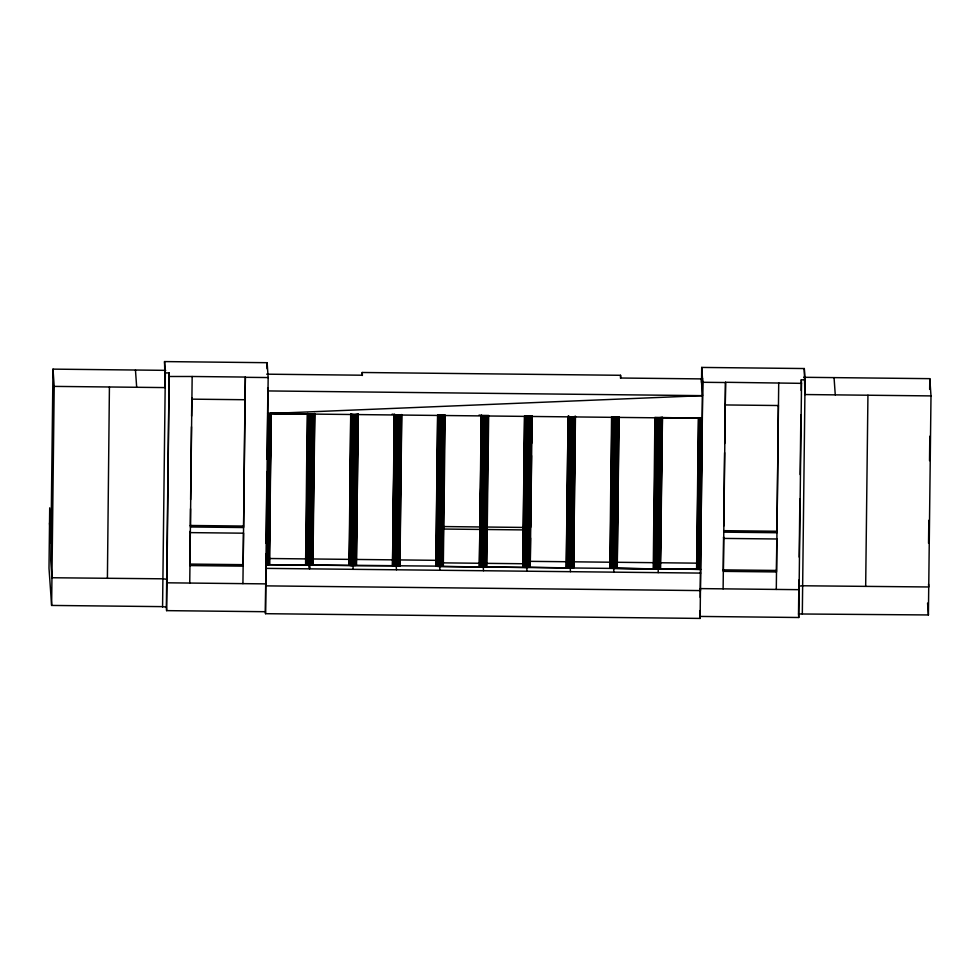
<?xml version="1.0" encoding="UTF-8"?>
<svg xmlns="http://www.w3.org/2000/svg" width="980" height="980" viewBox="0 0 980 980"><rect width="100%" height="100%" fill="white"/><g stroke="black" fill="none" stroke-linecap="round" stroke-linejoin="round"><path stroke-width="1.47" d="M107.408 578.274L109.417 386.99M697.368 568.682L696.609 568.976L700.872 569.38M165.73 370.354L52.994 369.129L50.727 560.499L51.94 577.747L162.876 578.812L166.698 579.266L166.955 582.806L265.727 583.884L265.862 585.869L700.455 590.585L700.32 588.6L799.092 589.678L798.847 586.15L802.608 585.771L928.734 586.971L928.538 584.117M702.636 380.546L700.136 618.417L265.531 613.688L265.396 611.716L166.625 610.638L166.367 607.086L162.545 606.632L51.622 605.432L54.206 386.39L52.994 369.129M265.396 611.716L268.165 377.557L267.124 362.698L164.542 361.583L165.142 387.59L54.206 386.39M162.57 607.049L165.338 372.902L164.542 361.583M166.367 607.086L169.148 372.939L165.338 372.902M166.625 610.638L169.148 372.939M189.851 564.076L190.243 531.123L190.341 532.618L243.53 533.193L243.138 566.146L189.949 565.57L189.851 564.076L243.028 564.664M244.976 400.012L243.591 527.546L190.414 526.971L190.5 508.779M190.61 499.665L191.468 426.766M191.602 416.132L191.811 397.905L191.896 399.154L245.086 399.73L245.355 377.067L192.166 376.491L189.74 583.063M242.93 583.639L245.355 377.067M267.05 368.75L267.124 362.698M265.935 553.982L265.531 613.688M266.058 543.3L266.915 471.576M267.05 459.375L267.895 387.909M266.805 564.652L268.594 413.585L271.362 413.217L312.963 414.026L311.187 565.093L265.825 564.664L443.413 566.171L442.274 565.864M267.724 564.627L269.512 413.56L311.077 414.062L307.34 413.511M268.496 564.566L270.284 413.499M269.463 528.98L269.574 564.284M269.99 484.72L270.431 446.574M269.463 564.394L271.227 413.107L311.077 414.062L270.884 413.425L269.096 564.48L271.227 413.107M311.052 414.062L309.57 568.841L309.264 565.129L305.589 564.786L307.23 413.609M305.968 564.884L307.757 413.829M306.593 564.982L308.369 413.915M307.377 565.056L309.166 413.989M308.308 565.105L310.096 414.038M310.268 565.129L312.057 414.062M352.702 565.595L311.187 565.093L311.959 565.031L313.747 413.977M311.959 565.031L314.298 413.487M312.559 564.958L314.678 413.585M312.926 564.86L314.825 413.695M350.803 413.977L349.039 565.264L352.751 565.607L399.963 565.705L401.751 414.638M349.431 565.362L351.171 413.891M350.044 565.448L351.832 414.393L350.693 414.087L349.382 564.946M350.84 565.521L352.629 414.466L351.832 414.393M351.759 565.582L353.547 414.516L352.629 414.466M358.141 414.062L354.54 414.54L353.057 569.319M353.731 565.595L355.52 414.54M354.638 565.57L356.426 414.503M355.422 565.509L357.21 414.442M356.01 565.423L357.798 414.369M358.166 414.271L356.377 565.338L358.288 414.16M362.196 375.512L362.22 372.486L620.548 375.291L620.744 378.023L702.807 378.917M396.471 569.784L396.202 566.073L392.502 565.73L394.634 414.356M392.894 565.84L394.266 414.454L392.502 565.73M393.507 565.926L395.295 414.859L394.683 414.773M394.303 565.999L396.091 414.932L395.295 414.859M395.222 566.048L397.01 414.981L396.091 414.932M396.202 566.073L397.99 415.005L400.673 414.92L398.885 565.987M397.194 566.073L398.983 415.005M398.101 566.036L399.889 414.981M399.473 565.901L401.261 414.834M399.84 565.803L401.604 414.528M439.934 570.262L439.665 566.55L435.818 566.097L437.607 415.03L445.202 415.104L443.303 566.281M435.965 566.207L437.729 414.92M436.357 566.305L438.097 414.834M436.97 566.403L438.758 415.336M437.766 566.477L439.555 415.41M438.685 566.526L440.473 415.459M439.665 566.55L441.453 415.483M440.645 566.538L442.433 415.483M441.564 566.514L443.352 415.447M442.335 566.452L444.124 415.385M444.675 414.895L442.935 566.379L483.005 567.016L439.763 566.55M485.725 566.342L486.876 566.648L479.281 566.562L481.548 415.3L481.168 447.346M479.416 566.673L481.18 415.398L488.518 415.471M480.176 531.27L480.69 488.542M479.808 566.783L481.596 415.716M480.433 566.869L482.209 415.802M481.217 566.942L483.005 415.875M482.148 566.991L483.924 415.937M483.128 567.016L484.916 415.961M484.108 567.016L485.896 415.949M486.803 415.924L485.014 566.979L526.432 567.481L483.25 567.016L483.507 570.74M485.798 566.93L487.587 415.863M486.399 566.844L488.175 415.777M486.766 566.746L488.665 415.581M522.744 567.04L524.533 415.973L532.128 416.059L530.217 567.224L522.855 566.93M522.879 567.151L524.643 415.875M523.296 560.732L523.798 518.004M524.288 476.807L524.79 434.079M523.271 567.249L525.06 416.182M523.884 567.346L525.672 416.28M524.68 567.42L526.468 416.353M525.599 567.469L527.387 416.402M528.379 416.427L526.848 571.205M527.571 567.481L529.359 416.427M528.477 567.457L530.266 416.39M529.261 567.396L531.05 416.329M529.849 567.322L531.638 416.255M526.726 567.494L569.87 567.959L530.217 567.224L530.535 538.02M530.67 527.338L531.515 455.614M531.662 443.413L531.981 415.949M574.758 440.731L575.052 416.316L573.802 567.591L569.062 567.935L566.195 567.506L568.106 416.341L569.062 416.169M566.342 567.616L568.106 416.341M566.734 567.726L568.474 416.243M567.346 567.812L569.135 416.745L568.13 416.561M568.143 567.885L569.931 416.819L569.135 416.745M569.062 567.935L570.85 416.88L569.931 416.819M570.042 567.959L571.83 416.904L575.579 416.524M571.034 567.959L572.81 416.892M571.94 567.922L573.729 416.868M572.724 567.873L574.501 416.806M573.79 523.124L574.243 484.978M573.312 567.788L575.101 416.721M573.68 567.69L575.444 416.414M611.594 417.027L619.042 417.002L617.253 568.057L614.485 568.424L609.805 568.094L611.569 416.819M610.197 568.192L611.937 416.721M610.81 568.29L612.598 417.223M611.606 568.363L613.382 417.296M612.524 568.412L614.313 417.345M615.293 417.37L613.762 572.149M614.485 568.424L616.273 417.37M617.192 417.333L615.403 568.4L656.735 568.902L616.775 568.265L618.564 417.198M616.175 568.339L617.964 417.284M616.898 552.585L617.351 514.439M617.902 468.661L618.343 430.514M617.143 568.167L618.907 416.892M620.512 378.317L620.548 375.291M702.195 418.313L699.879 569.368L656.967 568.902L653.256 568.559L654.91 417.394L702.195 418.313L267.614 413.597L702.464 395.651L701.276 378.893M653.648 568.67L655.436 417.603M654.26 568.755L656.049 417.701M655.057 568.829L656.845 417.774M655.975 568.878L657.764 417.823M656.967 568.902L658.756 417.848L661.966 417.26M659.736 417.835L658.205 572.639M658.854 568.865L660.643 417.811M659.638 568.817L661.427 417.75M662.014 417.676L660.226 568.731L699.879 569.368M660.594 568.633L662.358 417.358M662.505 417.468L660.177 568.327M696.609 568.865L698.397 417.799M696.866 569.086L698.654 417.701M697.356 569.184L699.157 417.615M698.066 569.27L699.842 418.203L698.654 418.019M698.924 569.331L700.712 418.264L699.842 418.203M701.533 382.531L701.717 367.427L804.286 368.541L805.082 379.848L802.314 613.995L798.516 613.958L798.92 580.038M700.136 618.417L700.063 610.577M700.222 597.396L702.758 382.286L701.717 367.427M776.773 539L776.503 571.94L723.326 571.365L723.608 536.93L723.706 538.412L776.895 538.988M723.73 526.076L724.6 452.65M724.71 443.475L725.543 382.286L801.53 383.352L798.761 617.498L699.99 616.432M723.117 588.858L725.543 382.286M776.87 531.246L723.681 530.67L723.791 532.152L776.969 532.728L778.353 405.806M776.295 589.433L778.72 382.862M799.19 557.106L799.876 499.028M800.158 474.565L800.868 414.957M801.162 390.505L801.285 379.811L805.082 379.848M804.286 368.541L804.874 394.536L931 395.908L928.403 614.95L802.314 613.995M865.671 586.371L867.937 395.222M929.665 389.329L929.787 378.66L803.661 377.288M930.02 389.085L930.094 382.972M928.55 543.226L928.82 520.294M929.53 460.674L929.812 436.21M305.589 564.786L307.304 564.345M392.478 565.521L394.217 565.288M479.281 566.562L482.05 566.195M566.195 567.506L568.964 567.138M654.971 568.118L656.87 568.082M267.614 413.597L268.594 413.585M266.683 374.176L362.416 375.218L362.22 372.486M169.393 376.491L192.166 376.491M245.368 377.312L268.165 377.557M702.758 382.286L725.555 382.531M702.464 395.651L267.858 390.934L267.663 388.019M778.451 405.524L725.274 404.948L725.188 403.699M444.112 526.566L480.788 526.971M486.068 527.032L523.528 527.436M190.304 525.476L243.493 526.064M442.788 529.029L480.96 529.445M486.239 529.506L523.712 529.911M268.373 558.502L306.544 558.918M311.824 558.968L349.296 559.372M356.793 559.457L392.76 559.85M398.75 559.911L436.21 560.327M529.127 561.332L567.298 561.748M573.398 561.81L610.05 562.214M617.547 562.287L653.513 562.679M659.503 562.753L696.976 563.157M443.879 562.875L479.845 563.267M485.847 563.341L523.308 563.745M613.296 568.424L570.213 567.959L570.47 571.683M613.701 568.437L656.735 568.902M657.176 568.902L700.406 569.38M723.216 569.87L776.405 570.446M266.07 568.376L700.663 573.092M570.85 416.88L571.83 416.904M397.01 414.981L397.99 415.005M353.547 414.516L354.54 414.54M571.855 567.212L573.802 567.591M398.015 565.325L399.963 565.705M311.885 564.456L313.036 564.762M479.061 415.067L481.988 415.508M392.135 414.124L395.063 414.565M309.288 565.129L309.57 568.841M929.787 378.66L931 395.908M927.57 603.068L928.403 614.95M834.054 377.619L835.266 394.866M801.285 379.811L801.53 383.352M798.516 613.958L798.761 617.498M135.46 370.024L136.686 387.284M51.119 527.742L49.711 507.848L49 568.278L51.622 605.432M49.539 522.952L50.936 542.859"/></g></svg>
